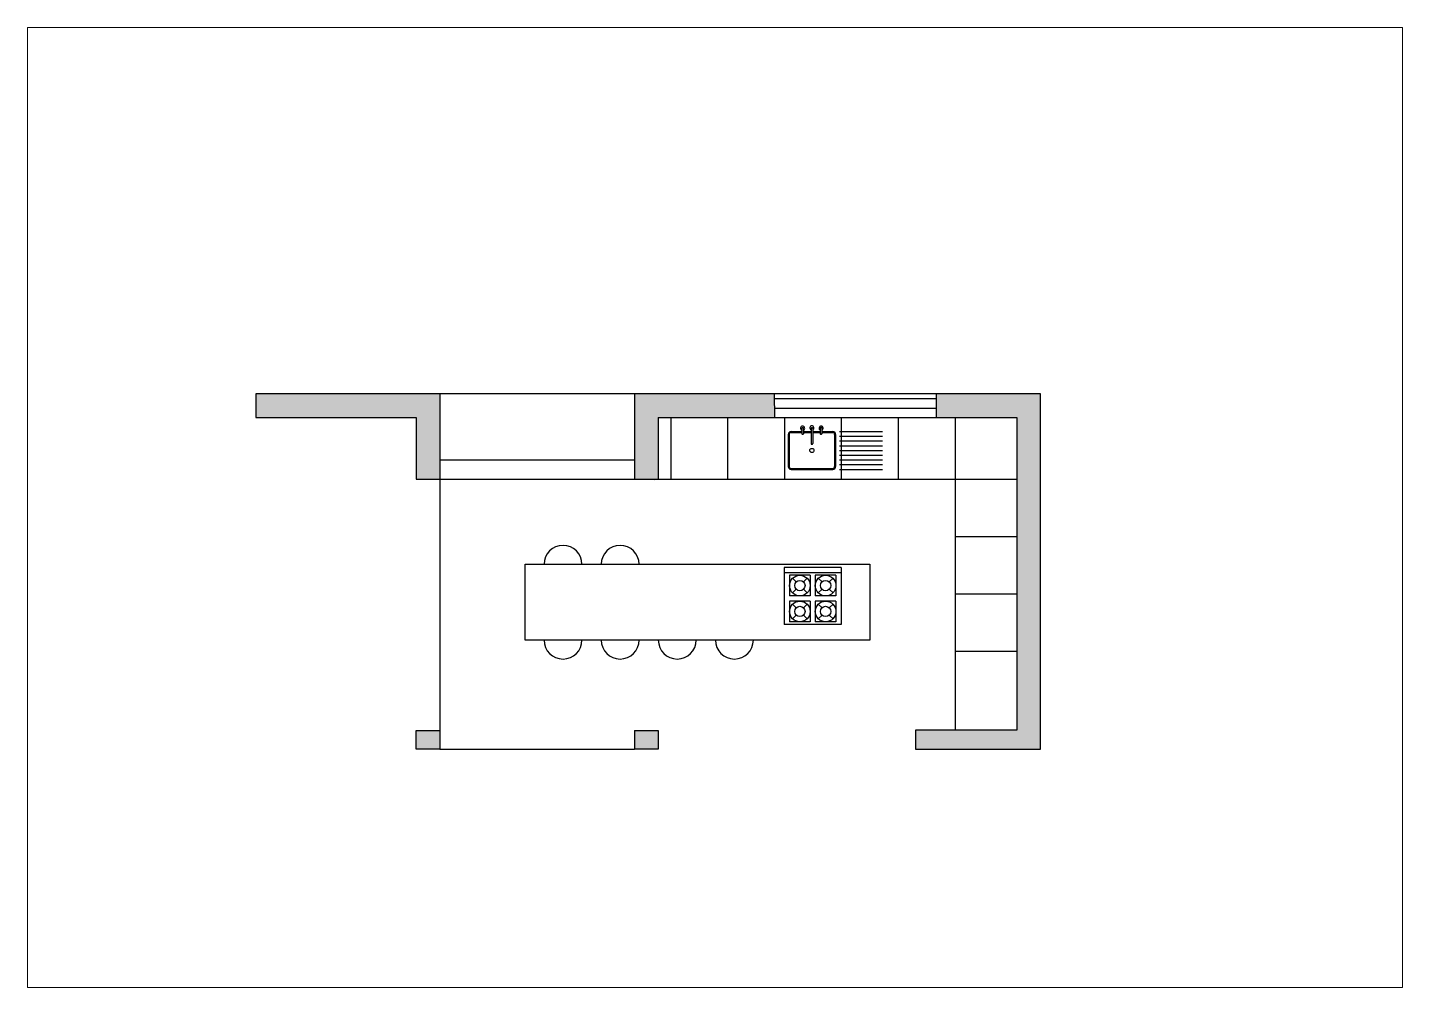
# Paper-space layout 'Layout1' of a CAD drawing. Header units: inches. Extents: x 0.1 to 29.1, y 0.1 to 20.3.
# The model-space entities are those that its viewports show. They can reach past a viewport. Long polylines and large blocks are cut down to what shows.
import ezdxf

# ---------------------------------------------------------------- set-up
doc = ezdxf.new("R2010")
doc.units = ezdxf.units.IN
doc.header["$MEASUREMENT"] = 0
doc.linetypes.add('ACAD_ISO02W100', pattern=[15, 12, -3])
doc.layers.add('Hidden', color=7, linetype='ACAD_ISO02W100')

# ---------------------------------------------------------------- blocks, each defined once
blk = doc.blocks.new('AAB-LAVADERO')
for p, q in [((-0.25, -0.091), (-0.25, -0.431)), ((-0.24, -0.091), (-0.24, -0.431)), ((-0.22, -0.061), (-0.106, -0.061)), ((-0.22, -0.071), (-0.106, -0.071)), ((-0.106, -0.025), (-0.106, -0.084)), ((-0.1, -0.019), (-0.095, -0.019)), ((-0.1, -0.09), (-0.095, -0.09)), ((-0.089, -0.025), (-0.089, -0.084)), ((-0.089, -0.061), (-0.009, -0.061)), ((-0.089, -0.071), (-0.009, -0.071)), ((-0.009, -0.028), (-0.009, -0.189)), ((-0.003, -0.022), (0.003, -0.022)), ((0.009, -0.028), (0.009, -0.189)), ((0.009, -0.061), (0.089, -0.061)), ((0.009, -0.071), (0.089, -0.071)), ((0.089, -0.025), (0.089, -0.084)), ((0.1, -0.019), (0.095, -0.019)), ((0.1, -0.09), (0.095, -0.09)), ((0.106, -0.025), (0.106, -0.084)), ((0.106, -0.061), (0.22, -0.061)), ((0.106, -0.071), (0.22, -0.071)), ((0.24, -0.091), (0.24, -0.431)), ((0.25, -0.091), (0.25, -0.431)), ((0.29, -0.061), (0.745, -0.061)), ((0.29, -0.111), (0.745, -0.111)), ((-0.003, -0.195), (0.003, -0.195)), ((0.29, -0.161), (0.745, -0.161)), ((0.29, -0.211), (0.745, -0.211)), ((0.29, -0.261), (0.745, -0.261)), ((0.29, -0.311), (0.745, -0.311)), ((0.29, -0.361), (0.745, -0.361)), ((0.29, -0.411), (0.745, -0.411)), ((-0.22, -0.451), (0.22, -0.451)), ((-0.22, -0.461), (0.22, -0.461)), ((0.29, -0.461), (0.745, -0.461))]:
    blk.add_line(p, q)
blk.add_circle((0, -0.261), 0.0218)
for centre, radius, start, end in [((0, -0.022), 0.022, 292.8319, 247.1681), ((-0.22, -0.091), 0.03, 90, 180), ((-0.22, -0.091), 0.02, 90, 180), ((-0.098, -0.026), 0.022, 294.8413, 249.1482), ((-0.1, -0.025), 0.006, 90, 180), ((-0.1, -0.084), 0.006, 180, 270), ((-0.095, -0.025), 0.006, 0, 90), ((-0.095, -0.084), 0.006, 270, 360), ((-0.003, -0.028), 0.006, 90, 180), ((0.003, -0.028), 0.006, 0, 90), ((0.098, -0.026), 0.022, 290.8518, 245.1587), ((0.095, -0.025), 0.006, 90, 180), ((0.095, -0.084), 0.006, 180, 270), ((0.1, -0.025), 0.006, 360, 90), ((0.1, -0.084), 0.006, 270, 360), ((0.22, -0.091), 0.03, 0, 90), ((0.22, -0.091), 0.02, 0, 90), ((-0.003, -0.189), 0.006, 180, 270), ((0.003, -0.189), 0.006, 270, 360), ((-0.22, -0.431), 0.03, 180, 270), ((-0.22, -0.431), 0.02, 180, 270), ((0.22, -0.431), 0.02, 270, 0), ((0.22, -0.431), 0.03, 270, 0)]:
    blk.add_arc(centre, radius, start, end)
blk = doc.blocks.new('Muko01pl')
at = {"color": 0, "linetype": 'ByBlock'}
for p, q in [((0.3, 0), (-0.3, 0)), ((-0.3, 0), (-0.3, -0.6)), ((0.3, 0), (0.3, -0.6)), ((0.3, -0.055), (-0.3, -0.055)), ((-0.027, -0.082), (-0.245, -0.082)), ((-0.245, -0.082), (-0.245, -0.3)), ((-0.214, -0.114), (-0.175, -0.152)), ((-0.059, -0.114), (-0.098, -0.152)), ((-0.027, -0.082), (-0.027, -0.3)), ((0.027, -0.082), (0.027, -0.3)), ((0.245, -0.082), (0.027, -0.082)), ((0.059, -0.114), (0.098, -0.152)), ((0.214, -0.114), (0.175, -0.152)), ((0.245, -0.082), (0.245, -0.3)), ((-0.175, -0.229), (-0.214, -0.268)), ((-0.098, -0.229), (-0.059, -0.268)), ((0.098, -0.229), (0.059, -0.268)), ((0.175, -0.229), (0.214, -0.268)), ((-0.027, -0.3), (-0.245, -0.3)), ((-0.245, -0.355), (-0.245, -0.573)), ((-0.027, -0.355), (-0.245, -0.355)), ((-0.214, -0.386), (-0.175, -0.425)), ((-0.059, -0.386), (-0.098, -0.425)), ((-0.027, -0.355), (-0.027, -0.573)), ((0.245, -0.3), (0.027, -0.3)), ((0.027, -0.355), (0.027, -0.573)), ((0.245, -0.355), (0.027, -0.355)), ((0.059, -0.386), (0.098, -0.425)), ((0.214, -0.386), (0.175, -0.425)), ((0.245, -0.355), (0.245, -0.573)), ((-0.027, -0.573), (-0.245, -0.573)), ((-0.175, -0.502), (-0.214, -0.541)), ((-0.098, -0.502), (-0.059, -0.541)), ((0.245, -0.573), (0.027, -0.573)), ((0.098, -0.502), (0.059, -0.541)), ((0.175, -0.502), (0.214, -0.541)), ((0.3, -0.6), (-0.3, -0.6))]:
    blk.add_line(p, q, dxfattribs=at)
for centre, radius in [((-0.136, -0.191), 0.109), ((-0.136, -0.191), 0.0545), ((0.136, -0.191), 0.109), ((0.136, -0.191), 0.0545), ((-0.136, -0.464), 0.109), ((-0.136, -0.464), 0.0545), ((0.136, -0.464), 0.109), ((0.136, -0.464), 0.0545)]:
    blk.add_circle(centre, radius, dxfattribs=at)

msp = doc.modelspace()

# ---------------------------------------------------------------- hatches: boundary and pattern name
h = msp.add_hatch(color=256)
h.dxf.hatch_style = 1
h.paths.add_polyline_path([(155.6, 619.3), (-38.8, 619.3), (-38.8, 594.3), (130.6, 594.3), (130.6, 529.1), (155.6, 529.1)])
h.paths.add_polyline_path([(508.6, 619.3), (360.9, 619.3), (361, 529.1), (385.9, 529.1), (385.9, 594.3), (508.8, 594.3)])
h.paths.add_polyline_path([(789.6, 619.3), (679.6, 619.3), (679.6, 594.3), (764.6, 594.3), (764.6, 264.3), (657.6, 264.3), (657.6, 244.3), (764.6, 244.3), (789.6, 244.3), (789.6, 594.3)])
h.paths.add_polyline_path([(385.9, 263.7), (361, 263.7), (361, 244.3), (385.9, 244.3)])
h.paths.add_polyline_path([(155.6, 263.7), (130.6, 263.7), (130.6, 244.3), (155.6, 244.3)])
h.paths.add_polyline_path([(155.6, 1018.2), (130.6, 1018.2), (130.6, 998.8), (155.6, 998.8)])
h.paths.add_polyline_path([(385.9, 1018.2), (361, 1018.2), (361, 998.8), (385.9, 998.8)])
h.paths.add_polyline_path([(155.6, 1373.8), (-38.8, 1373.8), (-38.8, 1348.8), (130.6, 1348.8), (130.6, 1283.6), (155.6, 1283.6)])
h.paths.add_polyline_path([(789.6, 1348.8), (789.6, 1373.8), (708.6, 1373.8), (708.6, 1348.8), (764.6, 1348.8), (764.6, 1018.8), (657.6, 1018.8), (657.6, 998.8), (764.6, 998.8), (789.6, 998.8)])
h.paths.add_polyline_path([(789.6, 2119.2), (789.6, 2144.2), (679.6, 2144.2), (679.6, 2119.2), (764.6, 2119.2), (764.6, 1789.2), (657.6, 1789.2), (657.6, 1769.2), (764.6, 1769.2), (789.6, 1769.2)])
h.paths.add_polyline_path([(155.6, 2144.2), (-38.8, 2144.2), (-38.8, 2119.2), (130.6, 2119.2), (130.6, 2054), (155.6, 2054)])
h.paths.add_polyline_path([(155.6, 1788.6), (130.6, 1788.6), (130.6, 1769.2), (155.6, 1769.2)])
h.paths.add_polyline_path([(385.9, 1788.6), (361, 1788.6), (361, 1769.2), (385.9, 1769.2)])
h = msp.add_hatch(color=256)
h.dxf.hatch_style = 1
h.paths.add_polyline_path([(508.6, 2144.2), (360.9, 2144.2), (361, 2054), (385.9, 2054), (385.9, 2119.2), (508.8, 2119.2)])

# ---------------------------------------------------------------- linework, layer by layer
for points in [[(764.6, 1789.2), (657.6, 1789.2), (657.6, 1769.2), (764.6, 1769.2), (789.6, 1769.2), (789.6, 2119.2), (789.6, 2144.2), (-38.8, 2144.2), (-38.8, 2119.2)], [(155.6, 2144.2), (155.6, 1896.4), (155.6, 1769.2)], [(508.6, 2144.2), (508.8, 2119.2)], [(508.8, 2139.2), (679.6, 2139.2)], [(679.6, 2144.2), (679.6, 2119.2)], [(-38.8, 2119.2), (130.6, 2119.2)], [(130.6, 2119.2), (130.6, 2054)], [(385.9, 2119.2), (764.6, 2119.2), (764.6, 1789.2)], [(508.8, 2129.2), (679.6, 2129.2)], [(699.6, 2119.2), (699.6, 1788.6)], [(361, 2074), (155.6, 2074)], [(130.6, 2054), (385.9, 2054)], [(130.6, 1788.6), (155.6, 1788.6)], [(130.6, 1769.2), (130.6, 1788.6)], [(361, 1788.6), (385.9, 1788.6)], [(361, 1788.6), (361, 1769.2)], [(657.6, 1788.6), (657.6, 1769.2)], [(155.6, 1769.2), (130.6, 1769.2)], [(155.6, 1769.2), (361, 1769.2)], [(385.9, 1769.2), (361, 1769.2)]]:
    msp.add_lwpolyline(points)
at = {"elevation": 0}
for points in [[(360.9, 2144.5), (361, 2054), (382.6, 2053.8)], [(385.9, 2144.5), (385.9, 2144.2)], [(385.9, 2119.2), (385.9, 2054)], [(385.9, 2054.2), (699.6, 2054.2)], [(245.6, 1964.2), (609.6, 1964.2)], [(609.6, 1964.2), (609.6, 1884.2), (245.6, 1884.2), (245.6, 1964.2)], [(385.9, 1788.6), (385.9, 1769.2)]]:
    msp.add_lwpolyline(points, dxfattribs=at)
for centre, start, end in [((285.6, 1964.2), 0, 180), ((345.9, 1964.2), 0, 180), ((285.6, 1884.2), 180, 0), ((345.9, 1884.2), 180, 0), ((406.2, 1884.2), 180, 0), ((466.5, 1884.2), 180, 0)]:
    msp.add_arc(centre, 20, start, end)
at = {"layer": 'Hidden', "elevation": 0}
for points in [[(399.6, 2054.2), (399.6, 2119.2)], [(459.6, 2054.2), (459.6, 2119.2)], [(519.6, 2054.2), (519.6, 2119.2)], [(579.6, 2054.2), (579.6, 2119.2)], [(639.6, 2054.2), (639.6, 2119.2)]]:
    msp.add_lwpolyline(points, dxfattribs=at)
at = {"layer": 'Hidden'}
for points in [[(699.6, 2054.2), (764.6, 2054.2)], [(699.6, 1993.6), (764.6, 1993.6)], [(699.6, 1933.1), (764.6, 1933.1)], [(699.6, 1872.5), (764.6, 1872.5)]]:
    msp.add_lwpolyline(points, dxfattribs=at)

# ---------------------------------------------------------------- block references
at = {"xscale": 100, "yscale": 100, "zscale": 100}
for name, p in [('AAB-LAVADERO', (548.3, 2110.5)), ('Muko01pl', (549.2, 1960.8))]:
    msp.add_blockref(name, p, dxfattribs=at)

psp = doc.layouts.get("Layout1")

# ---------------------------------------------------------------- viewports
at = {"layer": '0'}
psp.add_viewport(center=(14.576, 10.197), size=(29.027, 20.27068), view_center_point=(446.05, 2024.199), view_height=1013.5342, dxfattribs=at)

doc.saveas('drawing.dxf')
